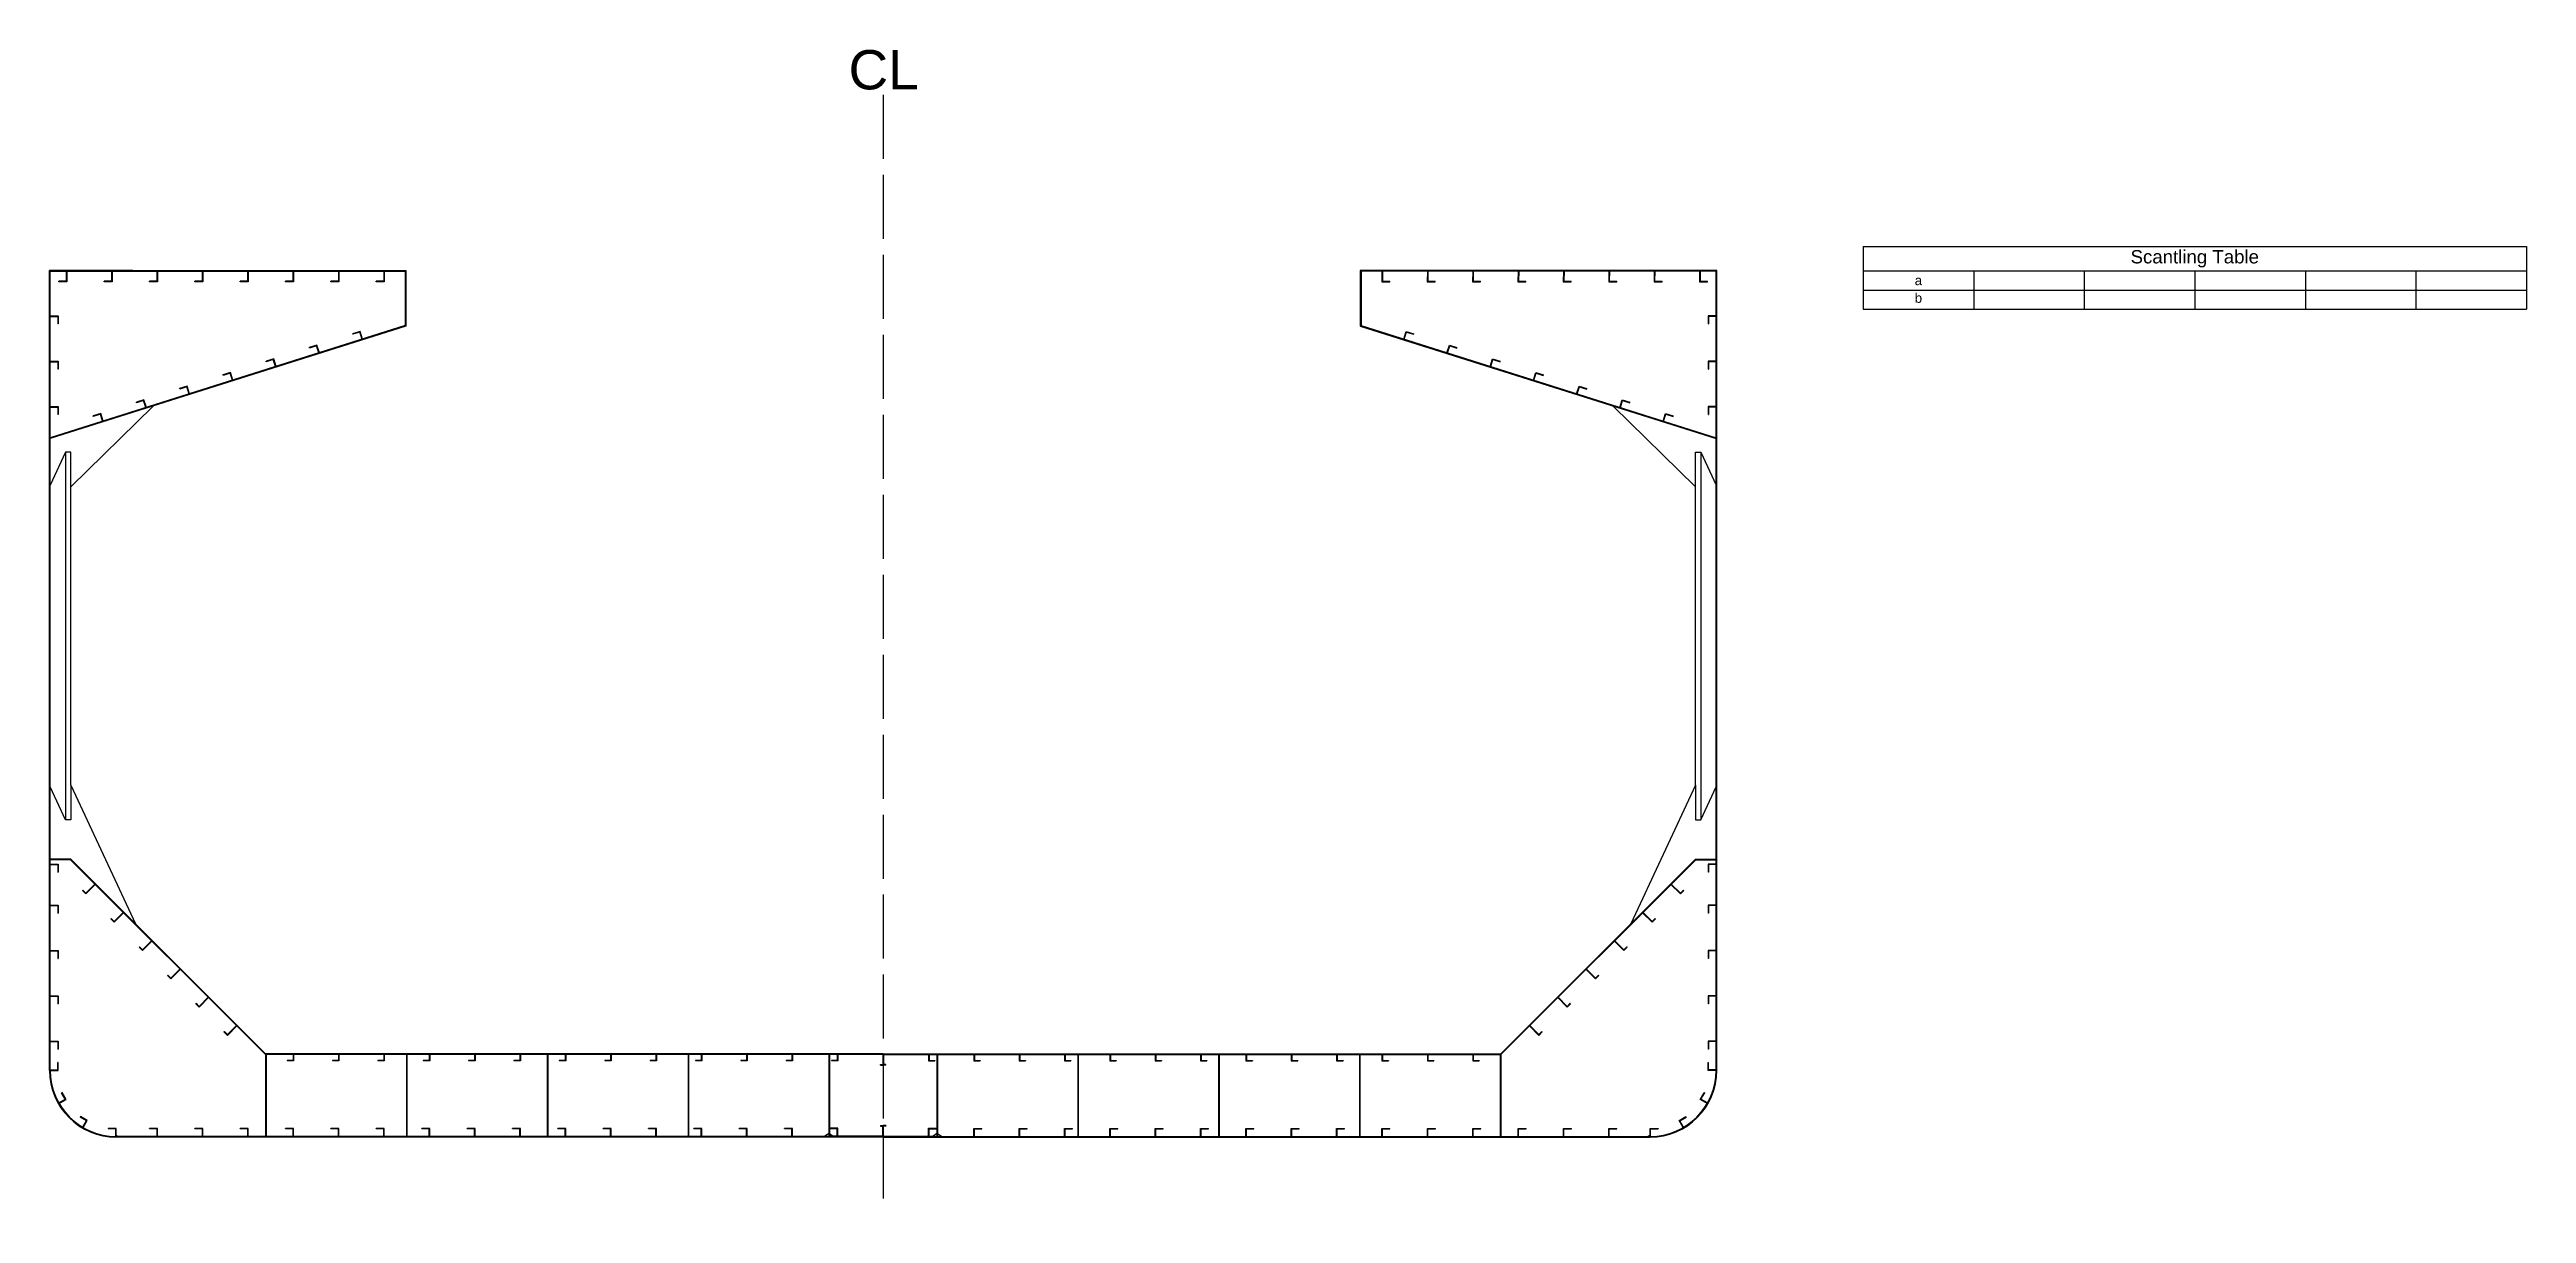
# Model space of a CAD drawing. Header units: millimetres. Extents: x -15609 to 30818, y -1415 to 20411.
import ezdxf

# ---------------------------------------------------------------- set-up
doc = ezdxf.new("R2010")
doc.units = ezdxf.units.MM
doc.header["$MEASUREMENT"] = 0
doc.linetypes.add('ACAD_ISO02W100', pattern=[15, 12, -3])
doc.layers.add('Dim', color=7, linetype='Continuous', transparency=0.75)
doc.styles.get("Standard").update_dxf_attribs({"font": 'arial.ttf'})

# ---------------------------------------------------------------- blocks, each defined once
blk = doc.blocks.new('*T4')
at = {"color": 0, "linetype": 'ByBlock', "lineweight": -2, "transparency": 16777216}
for p, q in [((0, 0), (12433, 0)), ((0, 0), (0, -1173)), ((12433, 0), (12433, -1173)), ((0, -453), (12433, -453)), ((2072, -453), (2072, -1173)), ((4144, -453), (4144, -1173)), ((6216, -453), (6216, -1173)), ((8289, -453), (8289, -1173)), ((10361, -453), (10361, -1173)), ((0, -813), (12433, -813)), ((0, -1173), (12433, -1173))]:
    blk.add_line(p, q, dxfattribs=at)
at = {"color": 0, "transparency": 16777216}
for s, insert, char_height, width, attachment_point in [('Scantling Table', (6216, -227), 250, 12312.85, 5), ('a', (1036, -633), 180, 1952.14, 5), ('b', (1036, -873), 180, 1952.14, 2)]:
    blk.add_mtext(s, dxfattribs=dict(at, insert=insert, char_height=char_height, width=width, attachment_point=attachment_point))

msp = doc.modelspace()

# ---------------------------------------------------------------- linework, layer by layer
for p, q in [((-15609, 1267), (-15609, 16267)), ((-15609, 16267), (-8928, 16267)), ((-14047, 16267), (-15609, 16267)), ((-15609, 16255), (-8942, 16255)), ((-15595, 1267), (-15595, 16267)), ((-8942, 16255), (-8942, 15235)), ((-8928, 16267), (-8928, 15226)), ((15641, 16267), (8959, 16267)), ((8959, 16267), (8959, 15226)), ((15641, 16255), (8973, 16255)), ((8973, 16255), (8973, 15235)), ((14078, 16267), (15641, 16267)), ((15627, 1267), (15627, 16267)), ((15641, 1267), (15641, 16267)), ((-15434, 16055), (-15434, 16067)), ((-14584, 16055), (-14584, 16067)), ((-13734, 16055), (-13734, 16067)), ((-12884, 16055), (-12884, 16067)), ((-12034, 16055), (-12034, 16067)), ((-11184, 16055), (-11184, 16067)), ((-10334, 16055), (-10334, 16067)), ((-9484, 16055), (-9484, 16067)), ((9515, 16055), (9515, 16067)), ((10365, 16055), (10365, 16067)), ((11215, 16055), (11215, 16067)), ((12065, 16055), (12065, 16067)), ((12915, 16055), (12915, 16067)), ((13765, 16055), (13765, 16067)), ((14615, 16055), (14615, 16067)), ((15465, 16055), (15465, 16067)), ((-8942, 15235), (-15595, 13130)), ((-8928, 15226), (-15595, 13117)), ((-15445, 15267), (-15455, 15267)), ((-9927, 15070), (-9930, 15079)), ((8959, 15226), (15627, 13117)), ((8973, 15235), (15627, 13130)), ((9958, 15070), (9961, 15079)), ((15477, 15267), (15487, 15267)), ((-15445, 14417), (-15455, 14417)), ((-11548, 14557), (-11551, 14566)), ((-10738, 14813), (-10741, 14823)), ((10769, 14813), (10772, 14823)), ((11579, 14557), (11582, 14566)), ((15477, 14417), (15487, 14417)), ((-13169, 14044), (-13172, 14054)), ((-12358, 14301), (-12361, 14310)), ((12390, 14301), (12393, 14310)), ((13200, 14044), (13203, 14054)), ((-15445, 13567), (-15455, 13567)), ((-15210, 12209), (-13670, 13726)), ((-14790, 13531), (-14793, 13541)), ((-13979, 13788), (-13982, 13797)), ((15241, 12209), (13701, 13726)), ((14011, 13788), (14014, 13797)), ((14821, 13531), (14824, 13541)), ((15477, 13567), (15487, 13567)), ((-15310, 12859), (-15595, 12240)), ((-15210, 12859), (-15310, 12859)), ((-15310, 12859), (-15310, 5966)), ((-15210, 12209), (-15210, 12859)), ((15241, 12209), (15241, 12859)), ((15241, 12859), (15341, 12859)), ((15341, 12859), (15627, 12240)), ((15341, 12859), (15341, 5966)), ((-15210, 6616), (-15210, 12209)), ((15241, 6616), (15241, 12209)), ((-15310, 5966), (-15595, 6586)), ((-15210, 6616), (-13998, 4017)), ((-15210, 6616), (-15210, 5966)), ((15241, 6616), (14029, 4017)), ((15241, 6616), (15241, 5966)), ((15341, 5966), (15627, 6586)), ((-15210, 5966), (-15310, 5966)), ((15241, 5966), (15341, 5966)), ((-15210, 5229), (-15595, 5229)), ((-15215, 5217), (-15595, 5217)), ((-11564, 1566), (-15215, 5217)), ((-11561, 1580), (-15210, 5229)), ((11592, 1580), (15241, 5229)), ((11595, 1566), (15246, 5217)), ((15241, 5229), (15627, 5229)), ((15246, 5217), (15627, 5217)), ((-15455, 4987), (-15445, 4987)), ((-14992, 4640), (-14984, 4647)), ((15023, 4640), (15016, 4647)), ((15487, 4987), (15477, 4987)), ((-15455, 4217), (-15445, 4217)), ((15487, 4217), (15477, 4217)), ((-14461, 4110), (-14454, 4117)), ((-11561, 1580), (-14047, 4066)), ((11592, 1580), (14078, 4066)), ((14492, 4110), (14485, 4117)), ((-15455, 3367), (-15445, 3367)), ((-13931, 3580), (-13924, 3587)), ((13962, 3580), (13955, 3587)), ((15487, 3367), (15477, 3367)), ((-13401, 3049), (-13394, 3056)), ((13432, 3049), (13425, 3056)), ((-15455, 2517), (-15445, 2517)), ((-12870, 2519), (-12863, 2526)), ((12901, 2519), (12894, 2526)), ((15487, 2517), (15477, 2517)), ((-12340, 1989), (-12333, 1996)), ((12371, 1989), (12364, 1996)), ((-15455, 1667), (-15445, 1667)), ((-15445, 1417), (-15455, 1417)), ((-11564, 1566), (-11564, 29)), ((-11551, 1566), (-11551, 29)), ((-11154, 1456), (-11154, 1446)), ((-10304, 1456), (-10304, 1446)), ((-9454, 1456), (-9454, 1446)), ((-8921, 1566), (-8921, 29)), ((-8911, 1566), (-8911, 29)), ((-8604, 1456), (-8604, 1446)), ((-7754, 1456), (-7754, 1446)), ((-6904, 1456), (-6904, 1446)), ((-6281, 1566), (-6281, 29)), ((-6271, 1566), (-6271, 29)), ((-6054, 1456), (-6054, 1446)), ((-5204, 1456), (-5204, 1446)), ((-4354, 1456), (-4354, 1446)), ((-3641, 1566), (-3641, 29)), ((-3631, 1566), (-3631, 29)), ((-3504, 1456), (-3504, 1446)), ((-2654, 1456), (-2654, 1446)), ((-1804, 1456), (-1804, 1446)), ((-1001, 1566), (-1001, 29)), ((-991, 1566), (-991, 29)), ((-954, 1456), (-954, 1446)), ((11, 1566), (11, 1376)), ((21, 1566), (21, 1376)), ((986, 1456), (986, 1446)), ((1022, 1566), (1022, 29)), ((1032, 1566), (1032, 29)), ((1836, 1456), (1836, 1446)), ((2686, 1456), (2686, 1446)), ((3536, 1456), (3536, 1446)), ((3662, 1566), (3662, 29)), ((3672, 1566), (3672, 29)), ((4386, 1456), (4386, 1446)), ((5236, 1456), (5236, 1446)), ((6086, 1456), (6086, 1446)), ((6302, 1566), (6302, 29)), ((6312, 1566), (6312, 29)), ((6936, 1456), (6936, 1446)), ((7786, 1456), (7786, 1446)), ((8636, 1456), (8636, 1446)), ((8942, 1566), (8942, 29)), ((8952, 1566), (8952, 29)), ((9486, 1456), (9486, 1446)), ((10336, 1456), (10336, 1446)), ((11186, 1456), (11186, 1446)), ((11582, 1566), (11582, 29)), ((11595, 1566), (11595, 29)), ((15487, 1667), (15477, 1667)), ((15477, 1417), (15487, 1417)), ((-34, 1366), (-34, 1376)), ((66, 1366), (66, 1376)), ((-15375, 854), (-15384, 849)), ((15406, 854), (15415, 849)), ((-15032, 402), (-15037, 393)), ((-14509, 181), (-14509, 171)), ((-14359, 54), (-14324, 29)), ((-14359, 31), (-14359, 29)), ((-991, 29), (-14359, 29)), ((16, 17), (-14359, 17)), ((-13734, 169), (-13734, 179)), ((-12884, 169), (-12884, 179)), ((-12034, 169), (-12034, 179)), ((-11184, 169), (-11184, 179)), ((-10334, 169), (-10334, 179)), ((-9484, 169), (-9484, 179)), ((-8634, 169), (-8634, 179)), ((-7784, 169), (-7784, 179)), ((-6934, 169), (-6934, 179)), ((-6084, 169), (-6084, 179)), ((-5234, 169), (-5234, 179)), ((-4384, 169), (-4384, 179)), ((-3534, 169), (-3534, 179)), ((-2684, 169), (-2684, 179)), ((-1834, 169), (-1834, 179)), ((-1001, 84), (-1085, 29)), ((-991, 84), (-921, 35)), ((11, 35), (-991, 35)), ((-984, 175), (-984, 185)), ((-34, 235), (-34, 225)), ((11, 35), (11, 225)), ((16, 17), (14391, 17)), ((21, 35), (21, 225)), ((21, 35), (1022, 35)), ((66, 235), (66, 225)), ((1022, 84), (953, 35)), ((1016, 175), (1016, 185)), ((1022, 29), (14391, 29)), ((1032, 84), (1116, 29)), ((1866, 169), (1866, 179)), ((2716, 169), (2716, 179)), ((3566, 169), (3566, 179)), ((4416, 169), (4416, 179)), ((5266, 169), (5266, 179)), ((6116, 169), (6116, 179)), ((6966, 169), (6966, 179)), ((7816, 169), (7816, 179)), ((8666, 169), (8666, 179)), ((9516, 169), (9516, 179)), ((10366, 169), (10366, 179)), ((11216, 169), (11216, 179)), ((12066, 169), (12066, 179)), ((12916, 169), (12916, 179)), ((13766, 169), (13766, 179)), ((14391, 54), (14355, 29)), ((14391, 31), (14391, 29)), ((14541, 181), (14541, 171)), ((15064, 402), (15069, 393))]:
    msp.add_line(p, q)
for points in [[(-15284, 16255), (-15284, 16055), (-15434, 16055)], [(-15296, 16255), (-15296, 16067), (-15434, 16067)], [(-14434, 16255), (-14434, 16055), (-14584, 16055)], [(-14446, 16255), (-14446, 16067), (-14584, 16067)], [(-13584, 16255), (-13584, 16055), (-13734, 16055)], [(-13596, 16255), (-13596, 16067), (-13734, 16067)], [(-12734, 16255), (-12734, 16055), (-12884, 16055)], [(-12746, 16255), (-12746, 16067), (-12884, 16067)], [(-11884, 16255), (-11884, 16055), (-12034, 16055)], [(-11896, 16255), (-11896, 16067), (-12034, 16067)], [(-11034, 16255), (-11034, 16055), (-11184, 16055)], [(-11046, 16255), (-11046, 16067), (-11184, 16067)], [(-10184, 16255), (-10184, 16055), (-10334, 16055)], [(-10196, 16255), (-10196, 16067), (-10334, 16067)], [(-9334, 16255), (-9334, 16055), (-9484, 16055)], [(-9346, 16255), (-9346, 16067), (-9484, 16067)], [(9366, 16255), (9365, 16055), (9515, 16055)], [(9378, 16255), (9377, 16067), (9515, 16067)], [(10216, 16255), (10215, 16055), (10365, 16055)], [(10228, 16255), (10227, 16067), (10365, 16067)], [(11066, 16255), (11065, 16055), (11215, 16055)], [(11078, 16255), (11077, 16067), (11215, 16067)], [(11916, 16255), (11915, 16055), (12065, 16055)], [(11928, 16255), (11927, 16067), (12065, 16067)], [(12766, 16255), (12765, 16055), (12915, 16055)], [(12778, 16255), (12777, 16067), (12915, 16067)], [(13616, 16255), (13615, 16055), (13765, 16055)], [(13628, 16255), (13627, 16067), (13765, 16067)], [(14466, 16255), (14465, 16055), (14615, 16055)], [(14478, 16255), (14477, 16067), (14615, 16067)], [(15316, 16255), (15315, 16055), (15465, 16055)], [(15328, 16255), (15327, 16067), (15465, 16067)], [(-15595, 15417), (-15445, 15417), (-15445, 15267)], [(-15595, 15407), (-15455, 15407), (-15455, 15267)], [(15627, 15417), (15477, 15417), (15477, 15267)], [(15627, 15407), (15487, 15407), (15487, 15267)], [(-10552, 14725), (-10598, 14868), (-10741, 14823)], [(-9742, 14981), (-9787, 15124), (-9930, 15079)], [(-9751, 14978), (-9794, 15112), (-9927, 15070)], [(9773, 14981), (9818, 15124), (9961, 15079)], [(9783, 14978), (9825, 15112), (9958, 15070)], [(10584, 14725), (10629, 14868), (10772, 14823)], [(-15595, 14567), (-15445, 14567), (-15445, 14417)], [(-15595, 14557), (-15455, 14557), (-15455, 14417)], [(-11363, 14469), (-11408, 14612), (-11551, 14566)], [(-11372, 14466), (-11415, 14599), (-11548, 14557)], [(-10562, 14722), (-10604, 14856), (-10738, 14813)], [(10593, 14722), (10635, 14856), (10769, 14813)], [(11394, 14469), (11439, 14612), (11582, 14566)], [(11404, 14466), (11446, 14599), (11579, 14557)], [(15627, 14567), (15477, 14567), (15477, 14417)], [(15627, 14557), (15487, 14557), (15487, 14417)], [(-12984, 13956), (-13029, 14099), (-13172, 14054)], [(-12993, 13953), (-13035, 14086), (-13169, 14044)], [(-12173, 14212), (-12218, 14355), (-12361, 14310)], [(-12183, 14209), (-12225, 14343), (-12358, 14301)], [(12204, 14212), (12250, 14355), (12393, 14310)], [(12214, 14209), (12256, 14343), (12390, 14301)], [(13015, 13956), (13060, 14099), (13203, 14054)], [(13024, 13953), (13067, 14086), (13200, 14044)], [(-15595, 13717), (-15445, 13717), (-15445, 13567)], [(-15595, 13707), (-15455, 13707), (-15455, 13567)], [(-14604, 13443), (-14650, 13586), (-14793, 13541)], [(-14614, 13440), (-14656, 13574), (-14790, 13531)], [(-13794, 13700), (-13839, 13843), (-13982, 13797)], [(-13804, 13697), (-13846, 13830), (-13979, 13788)], [(13825, 13700), (13871, 13843), (14014, 13797)], [(13835, 13697), (13877, 13830), (14011, 13788)], [(14636, 13443), (14681, 13586), (14824, 13541)], [(14645, 13440), (14687, 13574), (14821, 13531)], [(15627, 13717), (15477, 13717), (15477, 13567)], [(15627, 13707), (15487, 13707), (15487, 13567)], [(-15595, 5137), (-15445, 5137), (-15445, 4987)], [(-15595, 5127), (-15455, 5127), (-15455, 4987)], [(15627, 5137), (15477, 5137), (15477, 4987)], [(15627, 5127), (15487, 5127), (15487, 4987)], [(-14751, 4753), (-14928, 4577), (-14992, 4640)], [(-14758, 4760), (-14928, 4591), (-14984, 4647)], [(14782, 4753), (14959, 4577), (15023, 4640)], [(14789, 4760), (14959, 4591), (15016, 4647)], [(-15595, 4367), (-15445, 4367), (-15445, 4217)], [(-15595, 4357), (-15455, 4357), (-15455, 4217)], [(-14221, 4223), (-14398, 4046), (-14461, 4110)], [(-14228, 4230), (-14398, 4060), (-14454, 4117)], [(14252, 4223), (14429, 4046), (14492, 4110)], [(14259, 4230), (14429, 4060), (14485, 4117)], [(15627, 4367), (15477, 4367), (15477, 4217)], [(15627, 4357), (15487, 4357), (15487, 4217)], [(-15595, 3517), (-15445, 3517), (-15445, 3367)], [(-15595, 3507), (-15455, 3507), (-15455, 3367)], [(-13690, 3693), (-13867, 3516), (-13931, 3580)], [(-13698, 3700), (-13867, 3530), (-13924, 3587)], [(13722, 3693), (13899, 3516), (13962, 3580)], [(13729, 3700), (13899, 3530), (13955, 3587)], [(15627, 3517), (15477, 3517), (15477, 3367)], [(15627, 3507), (15487, 3507), (15487, 3367)], [(-13160, 3162), (-13337, 2986), (-13401, 3049)], [(-13167, 3169), (-13337, 3000), (-13394, 3056)], [(13191, 3162), (13368, 2986), (13432, 3049)], [(13198, 3169), (13368, 3000), (13425, 3056)], [(-15595, 2667), (-15445, 2667), (-15445, 2517)], [(-15595, 2657), (-15455, 2657), (-15455, 2517)], [(-12630, 2632), (-12807, 2455), (-12870, 2519)], [(-12637, 2639), (-12807, 2469), (-12863, 2526)], [(12661, 2632), (12838, 2455), (12901, 2519)], [(12668, 2639), (12838, 2469), (12894, 2526)], [(15627, 2667), (15477, 2667), (15477, 2517)], [(15627, 2657), (15487, 2657), (15487, 2517)], [(-12099, 2102), (-12276, 1925), (-12340, 1989)], [(-12107, 2109), (-12276, 1939), (-12333, 1996)], [(12131, 2102), (12308, 1925), (12371, 1989)], [(12138, 2109), (12308, 1939), (12364, 1996)], [(-15595, 1817), (-15445, 1817), (-15445, 1667)], [(-15595, 1807), (-15455, 1807), (-15455, 1667)], [(-15595, 1267), (-15445, 1267), (-15445, 1417)], [(-15595, 1277), (-15455, 1277), (-15455, 1417)], [(16, 1566), (-11564, 1566)], [(16, 1580), (-11561, 1580)], [(-11034, 1566), (-11034, 1446), (-11154, 1446)], [(-11044, 1566), (-11044, 1456), (-11154, 1456)], [(-10184, 1566), (-10184, 1446), (-10304, 1446)], [(-10194, 1566), (-10194, 1456), (-10304, 1456)], [(-9334, 1566), (-9334, 1446), (-9454, 1446)], [(-9344, 1566), (-9344, 1456), (-9454, 1456)], [(-8484, 1566), (-8484, 1446), (-8604, 1446)], [(-8494, 1566), (-8494, 1456), (-8604, 1456)], [(-7634, 1566), (-7634, 1446), (-7754, 1446)], [(-7644, 1566), (-7644, 1456), (-7754, 1456)], [(-6784, 1566), (-6784, 1446), (-6904, 1446)], [(-6794, 1566), (-6794, 1456), (-6904, 1456)], [(-5934, 1566), (-5934, 1446), (-6054, 1446)], [(-5944, 1566), (-5944, 1456), (-6054, 1456)], [(-5084, 1566), (-5084, 1446), (-5204, 1446)], [(-5094, 1566), (-5094, 1456), (-5204, 1456)], [(-4234, 1566), (-4234, 1446), (-4354, 1446)], [(-4244, 1566), (-4244, 1456), (-4354, 1456)], [(-3384, 1566), (-3384, 1446), (-3504, 1446)], [(-3394, 1566), (-3394, 1456), (-3504, 1456)], [(-2534, 1566), (-2534, 1446), (-2654, 1446)], [(-2544, 1566), (-2544, 1456), (-2654, 1456)], [(-1684, 1566), (-1684, 1446), (-1804, 1446)], [(-1694, 1566), (-1694, 1456), (-1804, 1456)], [(-834, 1566), (-834, 1446), (-954, 1446)], [(-844, 1566), (-844, 1456), (-954, 1456)], [(16, 1580), (11592, 1580)], [(16, 1566), (11595, 1566)], [(866, 1566), (866, 1446), (986, 1446)], [(876, 1566), (876, 1456), (986, 1456)], [(1716, 1566), (1716, 1446), (1836, 1446)], [(1726, 1566), (1726, 1456), (1836, 1456)], [(2566, 1566), (2566, 1446), (2686, 1446)], [(2576, 1566), (2576, 1456), (2686, 1456)], [(3416, 1566), (3416, 1446), (3536, 1446)], [(3426, 1566), (3426, 1456), (3536, 1456)], [(4266, 1566), (4266, 1446), (4386, 1446)], [(4276, 1566), (4276, 1456), (4386, 1456)], [(5116, 1566), (5116, 1446), (5236, 1446)], [(5126, 1566), (5126, 1456), (5236, 1456)], [(5966, 1566), (5966, 1446), (6086, 1446)], [(5976, 1566), (5976, 1456), (6086, 1456)], [(6816, 1566), (6816, 1446), (6936, 1446)], [(6826, 1566), (6826, 1456), (6936, 1456)], [(7666, 1566), (7666, 1446), (7786, 1446)], [(7676, 1566), (7676, 1456), (7786, 1456)], [(8516, 1566), (8516, 1446), (8636, 1446)], [(8526, 1566), (8526, 1456), (8636, 1456)], [(9366, 1566), (9366, 1446), (9486, 1446)], [(9376, 1566), (9376, 1456), (9486, 1456)], [(10216, 1566), (10216, 1446), (10336, 1446)], [(10226, 1566), (10226, 1456), (10336, 1456)], [(11066, 1566), (11066, 1446), (11186, 1446)], [(11076, 1566), (11076, 1456), (11186, 1456)], [(15627, 1817), (15477, 1817), (15477, 1667)], [(15627, 1267), (15477, 1267), (15477, 1417)], [(15627, 1807), (15487, 1807), (15487, 1667)], [(15627, 1277), (15487, 1277), (15487, 1417)], [(-34, 1376), (11, 1376)], [(-34, 1366), (16, 1366)], [(66, 1366), (16, 1366)], [(66, 1376), (21, 1376)], [(-15435, 658), (-15314, 728), (-15384, 849)], [(-15430, 649), (-15300, 724), (-15375, 854)], [(15461, 649), (15331, 724), (15406, 854)], [(15466, 658), (15345, 728), (15415, 849)], [(-14986, 202), (-14916, 323), (-15037, 393)], [(-14977, 197), (-14902, 327), (-15032, 402)], [(-14359, 31), (-14359, 181), (-14509, 181)], [(-14369, 31), (-14369, 171), (-14509, 171)], [(-13584, 29), (-13584, 179), (-13734, 179)], [(-13594, 29), (-13594, 169), (-13734, 169)], [(-12734, 29), (-12734, 179), (-12884, 179)], [(-12744, 29), (-12744, 169), (-12884, 169)], [(-11884, 29), (-11884, 179), (-12034, 179)], [(-11894, 29), (-11894, 169), (-12034, 169)], [(-11034, 29), (-11034, 179), (-11184, 179)], [(-11044, 29), (-11044, 169), (-11184, 169)], [(-10184, 29), (-10184, 179), (-10334, 179)], [(-10194, 29), (-10194, 169), (-10334, 169)], [(-9334, 29), (-9334, 179), (-9484, 179)], [(-9344, 29), (-9344, 169), (-9484, 169)], [(-8484, 29), (-8484, 179), (-8634, 179)], [(-8494, 29), (-8494, 169), (-8634, 169)], [(-7634, 29), (-7634, 179), (-7784, 179)], [(-7644, 29), (-7644, 169), (-7784, 169)], [(-6784, 29), (-6784, 179), (-6934, 179)], [(-6794, 29), (-6794, 169), (-6934, 169)], [(-5934, 29), (-5934, 179), (-6084, 179)], [(-5944, 29), (-5944, 169), (-6084, 169)], [(-5084, 29), (-5084, 179), (-5234, 179)], [(-5094, 29), (-5094, 169), (-5234, 169)], [(-4234, 29), (-4234, 179), (-4384, 179)], [(-4244, 29), (-4244, 169), (-4384, 169)], [(-3384, 29), (-3384, 179), (-3534, 179)], [(-3394, 29), (-3394, 169), (-3534, 169)], [(-2534, 29), (-2534, 179), (-2684, 179)], [(-2544, 29), (-2544, 169), (-2684, 169)], [(-1684, 29), (-1684, 179), (-1834, 179)], [(-1694, 29), (-1694, 169), (-1834, 169)], [(-834, 35), (-834, 185), (-984, 185)], [(-844, 35), (-844, 175), (-984, 175)], [(-34, 235), (16, 235)], [(-34, 225), (11, 225)], [(66, 235), (16, 235)], [(66, 225), (21, 225)], [(866, 35), (866, 185), (1016, 185)], [(876, 35), (876, 175), (1016, 175)], [(1716, 29), (1716, 179), (1866, 179)], [(1726, 29), (1726, 169), (1866, 169)], [(2566, 29), (2566, 179), (2716, 179)], [(2576, 29), (2576, 169), (2716, 169)], [(3416, 29), (3416, 179), (3566, 179)], [(3426, 29), (3426, 169), (3566, 169)], [(4266, 29), (4266, 179), (4416, 179)], [(4276, 29), (4276, 169), (4416, 169)], [(5116, 29), (5116, 179), (5266, 179)], [(5126, 29), (5126, 169), (5266, 169)], [(5966, 29), (5966, 179), (6116, 179)], [(5976, 29), (5976, 169), (6116, 169)], [(6816, 29), (6816, 179), (6966, 179)], [(6826, 29), (6826, 169), (6966, 169)], [(7666, 29), (7666, 179), (7816, 179)], [(7676, 29), (7676, 169), (7816, 169)], [(8516, 29), (8516, 179), (8666, 179)], [(8526, 29), (8526, 169), (8666, 169)], [(9366, 29), (9366, 179), (9516, 179)], [(9376, 29), (9376, 169), (9516, 169)], [(10216, 29), (10216, 179), (10366, 179)], [(10226, 29), (10226, 169), (10366, 169)], [(11066, 29), (11066, 179), (11216, 179)], [(11076, 29), (11076, 169), (11216, 169)], [(11916, 29), (11916, 179), (12066, 179)], [(11926, 29), (11926, 169), (12066, 169)], [(12766, 29), (12766, 179), (12916, 179)], [(12776, 29), (12776, 169), (12916, 169)], [(13616, 29), (13616, 179), (13766, 179)], [(13626, 29), (13626, 169), (13766, 169)], [(14391, 31), (14391, 181), (14541, 181)], [(14401, 31), (14401, 171), (14541, 171)], [(15009, 197), (14934, 327), (15064, 402)], [(15017, 202), (14947, 323), (15069, 393)]]:
    msp.add_lwpolyline(points)
for centre, radius, start, end in [((-14359, 1267), 1250, 180, 270), ((-14359, 1267), 1236, 180, 270), ((14391, 1267), 1250, 270, 0), ((14391, 1267), 1236, 270, 0)]:
    msp.add_arc(centre, radius, start, end)
at = {"layer": 'Dim', "linetype": 'ACAD_ISO02W100', "ltscale": 100}
msp.add_line((16, 19563), (16, -1415), dxfattribs=at)

# ---------------------------------------------------------------- block references
msp.add_blockref('*T4', (18385, 16714))

# ---------------------------------------------------------------- texts
at = {"layer": 'Dim'}
msp.add_text('CL', height=736.6, dxfattribs=at).set_placement((-633, 19663))

doc.saveas('drawing.dxf')
